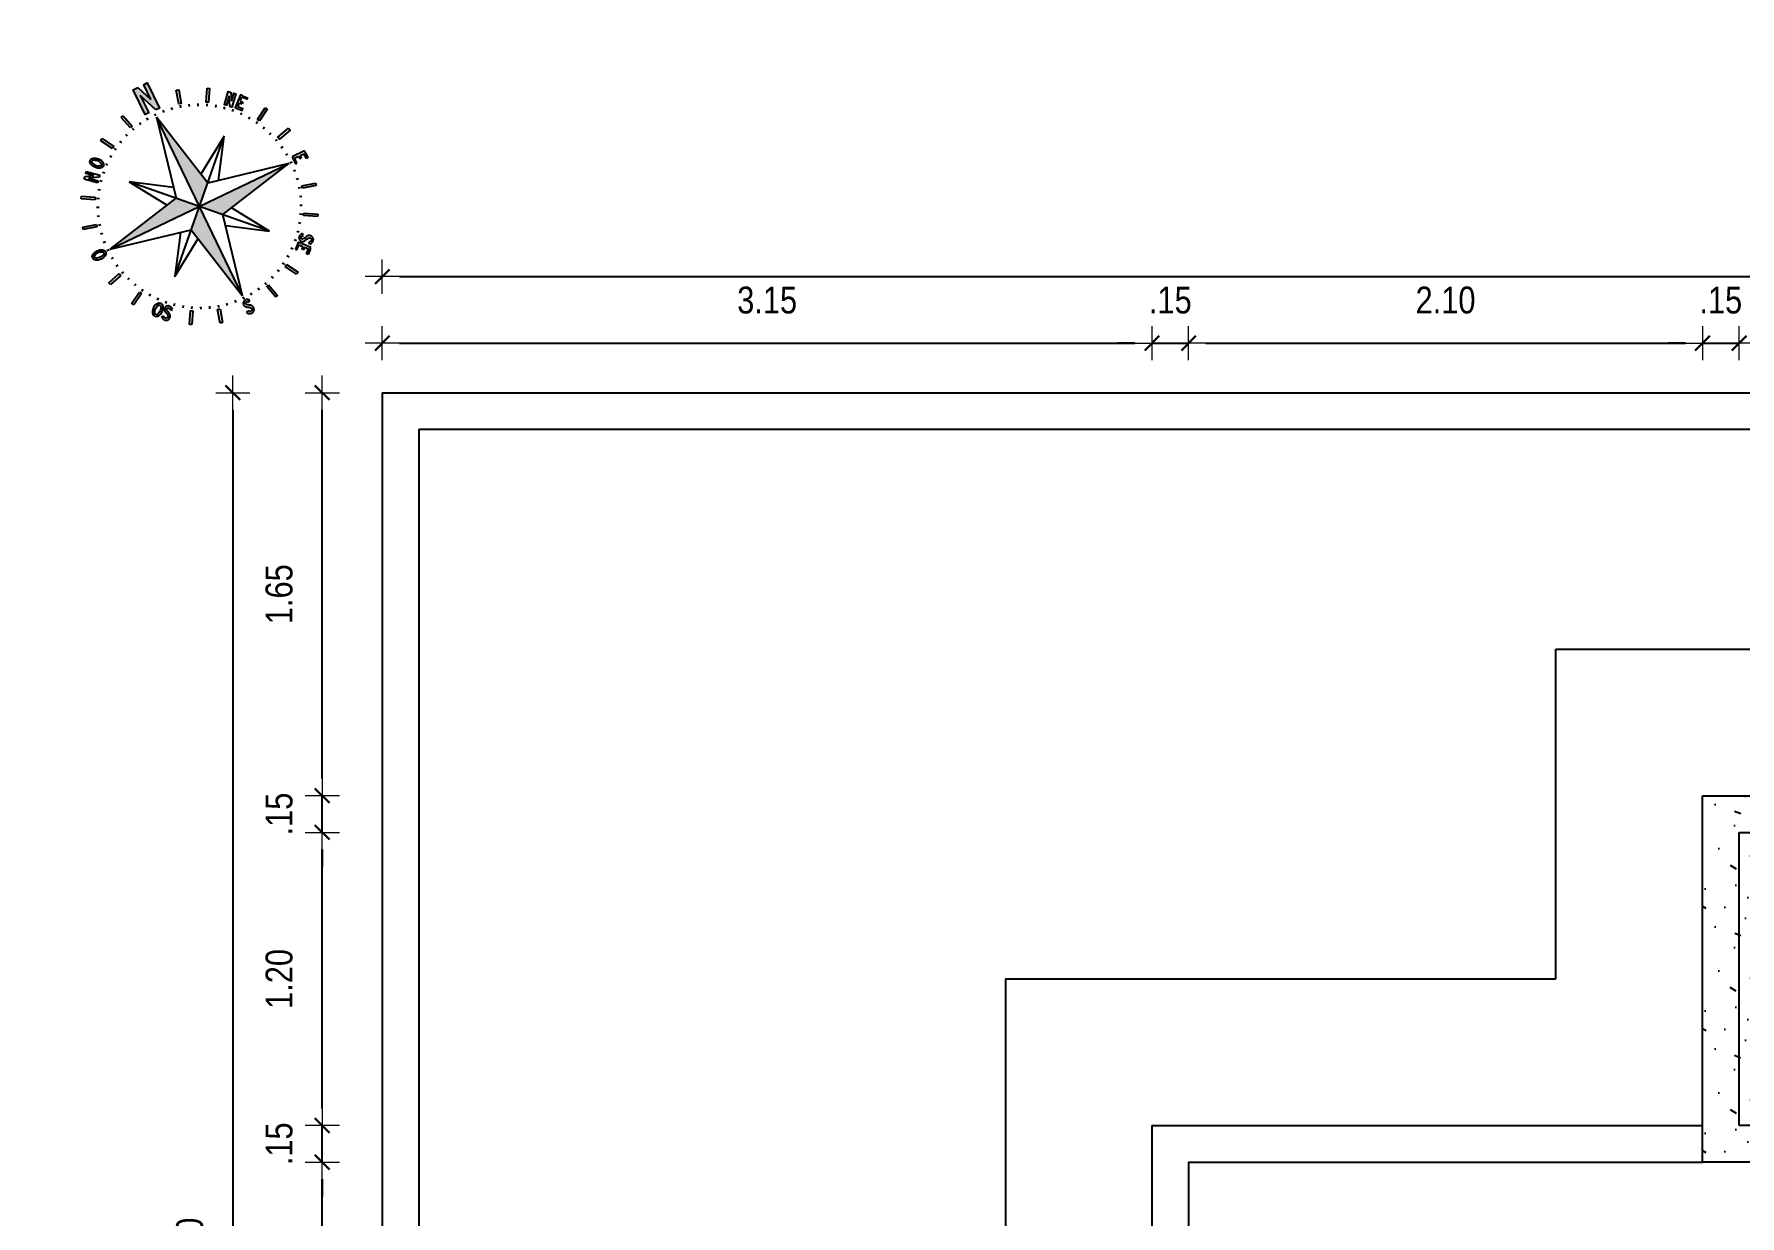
# Model space of a CAD drawing. Header units: millimetres. Extents: x -178 to 521, y -135 to 750.
# Drawn here: x -71.64 to -64.66, y 719.12 to 723.95 of the extents above; entities that cross this region are included whole.
import ezdxf

# ---------------------------------------------------------------- set-up
doc = ezdxf.new("R2010")
doc.units = ezdxf.units.MM
doc.header["$LTSCALE"] = 20
doc.header["$MEASUREMENT"] = 0
doc.header["$PDSIZE"] = -5
doc.linetypes.add('HIDDEN2', pattern=[0.1875, 0.125, -0.0625])
doc.layers.get('0').update_dxf_attribs({"linetype": 'CONTINUOUS'})
doc.layers.get('Defpoints').update_dxf_attribs({"linetype": 'CONTINUOUS'})
for name, color, linetype in [('AR-TXT', 1, 'CONTINUOUS'), ('COTA', 7, 'CONTINUOUS'), ('TXT', 2, 'CONTINUOUS')]:
    doc.layers.add(name, color=color, linetype=linetype)
doc.layers.add('E-Pen-C', color=4, linetype='CONTINUOUS', lineweight=15)
doc.layers.add('E-Pen-G', color=3, linetype='CONTINUOUS', lineweight=30)
doc.styles.add('F2', font='ARIALN.TTF')
doc.dimstyles.new('DIMENSION-1', dxfattribs={"dimtxt": 0.11, "dimasz": 0.07, "dimexe": 1, "dimexo": 0, "dimgap": 0.12, "dimtad": 1, "dimzin": 7, "dimdsep": 46, "dimtxsty": 'F2', "dimblk1": 'TRACO', "dimblk2": 'TRACO', "dimsah": 1, "dimcen": 1, "dimse1": 1, "dimse2": 1, "dimclrd": 256, "dimclre": 256, "dimclrt": 6, "dimadec": 0, "dimazin": 0, "dimtfac": 1, "dimtix": 1, "dimtmove": 2, "dimatfit": 3, "dimldrblk": 'TRACO', "dimfxl": 1, "dimtolj": 1, "dimtzin": 0, "dimarcsym": 0})

# ---------------------------------------------------------------- blocks, each defined once
blk = doc.blocks.new('TRACO')
at = {"layer": 'E-Pen-C'}
for p, q in [((0, 1), (0, -1)), ((-1, 0), (1, 0))]:
    blk.add_line(p, q, dxfattribs=at)
at = {"layer": 'E-Pen-G'}
blk.add_line((-0.424, -0.424), (0.424, 0.424), dxfattribs=at)
blk = doc.blocks.new('*D280')
at = {"linetype": 'Continuous', "lineweight": -2}
blk.add_line((-70.4613, 715.7067), (-70.4613, 719.2667), dxfattribs=at)
at = {"layer": 'Defpoints', "color": 0, "linetype": 'Continuous'}
for p in [(-70.4613, 719.3367), (-66.9144, 719.3367), (-70.0654, 715.6367)]:
    blk.add_point(p, dxfattribs=at)
at = {"linetype": 'Continuous', "lineweight": -2, "xscale": 0.07, "yscale": 0.07, "zscale": 0.07}
for p, rotation in [((-70.4613, 719.3367), 90), ((-70.4613, 715.6367), 270)]:
    blk.add_blockref('TRACO', p, dxfattribs=dict(at, rotation=rotation))
at = {"color": 6, "linetype": 'Continuous', "insert": (-70.6375, 717.4867), "char_height": 0.11, "attachment_point": 5, "rotation": 90, "style": 'F2'}
blk.add_mtext('\\A1;3.70', dxfattribs=at)
blk = doc.blocks.new('*D281')
at = {"linetype": 'Continuous', "lineweight": -2}
for p, q in [((-70.4613, 719.5567), (-70.4613, 719.6267)), ((-70.4613, 719.3367), (-70.4613, 719.4867)), ((-70.4613, 719.2667), (-70.4613, 719.1967))]:
    blk.add_line(p, q, dxfattribs=at)
at = {"layer": 'Defpoints', "color": 0, "linetype": 'Continuous'}
for p in [(-70.4613, 719.4867), (-66.9144, 719.4867), (-66.9144, 719.3367)]:
    blk.add_point(p, dxfattribs=at)
at = {"linetype": 'Continuous', "lineweight": -2, "xscale": 0.07, "yscale": 0.07, "zscale": 0.07}
for p, rotation in [((-70.4613, 719.4867), 270), ((-70.4613, 719.3367), 90)]:
    blk.add_blockref('TRACO', p, dxfattribs=dict(at, rotation=rotation))
at = {"color": 6, "linetype": 'Continuous', "insert": (-70.6375, 719.4117), "char_height": 0.11, "attachment_point": 5, "rotation": 90, "style": 'F2'}
blk.add_mtext('\\A1;.15', dxfattribs=at)
blk = doc.blocks.new('*D282')
at = {"linetype": 'Continuous', "lineweight": -2}
blk.add_line((-70.4613, 719.5567), (-70.4613, 720.6167), dxfattribs=at)
at = {"layer": 'Defpoints', "color": 0, "linetype": 'Continuous'}
for p in [(-70.4613, 720.6867), (-64.6608, 720.6867), (-66.9144, 719.4867)]:
    blk.add_point(p, dxfattribs=at)
at = {"linetype": 'Continuous', "lineweight": -2, "xscale": 0.07, "yscale": 0.07, "zscale": 0.07}
for p, rotation in [((-70.4613, 720.6867), 90), ((-70.4613, 719.4867), 270)]:
    blk.add_blockref('TRACO', p, dxfattribs=dict(at, rotation=rotation))
at = {"color": 6, "linetype": 'Continuous', "insert": (-70.6375, 720.0867), "char_height": 0.11, "attachment_point": 5, "rotation": 90, "style": 'F2'}
blk.add_mtext('\\A1;1.20', dxfattribs=at)
blk = doc.blocks.new('*D283')
at = {"linetype": 'Continuous', "lineweight": -2}
for p, q in [((-70.4613, 720.9067), (-70.4613, 720.9767)), ((-70.4613, 720.6867), (-70.4613, 720.8367)), ((-70.4613, 720.6167), (-70.4613, 720.5467))]:
    blk.add_line(p, q, dxfattribs=at)
at = {"layer": 'Defpoints', "color": 0, "linetype": 'Continuous'}
for p in [(-70.4613, 720.8367), (-64.6608, 720.8367), (-64.6608, 720.6867)]:
    blk.add_point(p, dxfattribs=at)
at = {"linetype": 'Continuous', "lineweight": -2, "xscale": 0.07, "yscale": 0.07, "zscale": 0.07}
for p, rotation in [((-70.4613, 720.8367), 270), ((-70.4613, 720.6867), 90)]:
    blk.add_blockref('TRACO', p, dxfattribs=dict(at, rotation=rotation))
at = {"color": 6, "linetype": 'Continuous', "insert": (-70.6375, 720.7617), "char_height": 0.11, "attachment_point": 5, "rotation": 90, "style": 'F2'}
blk.add_mtext('\\A1;.15', dxfattribs=at)
blk = doc.blocks.new('*D284')
at = {"linetype": 'Continuous', "lineweight": -2}
blk.add_line((-70.4613, 720.9067), (-70.4613, 722.4167), dxfattribs=at)
at = {"layer": 'Defpoints', "color": 0, "linetype": 'Continuous'}
for p in [(-70.4613, 722.4867), (-70.2154, 722.4867), (-64.6608, 720.8367)]:
    blk.add_point(p, dxfattribs=at)
at = {"linetype": 'Continuous', "lineweight": -2, "xscale": 0.07, "yscale": 0.07, "zscale": 0.07}
for p, rotation in [((-70.4613, 722.4867), 90), ((-70.4613, 720.8367), 270)]:
    blk.add_blockref('TRACO', p, dxfattribs=dict(at, rotation=rotation))
at = {"color": 6, "linetype": 'Continuous', "insert": (-70.6375, 721.6617), "char_height": 0.11, "attachment_point": 5, "rotation": 90, "style": 'F2'}
blk.add_mtext('\\A1;1.65', dxfattribs=at)
blk = doc.blocks.new('*D285')
at = {"linetype": 'Continuous', "lineweight": -2}
blk.add_line((-70.8275, 722.4167), (-70.8275, 715.5567), dxfattribs=at)
at = {"layer": 'Defpoints', "color": 0, "linetype": 'Continuous'}
for p in [(-70.2154, 722.4867), (-70.8275, 715.4867), (-70.2154, 715.4867)]:
    blk.add_point(p, dxfattribs=at)
at = {"linetype": 'Continuous', "lineweight": -2, "xscale": 0.07, "yscale": 0.07, "zscale": 0.07}
for p, rotation in [((-70.8275, 722.4867), 90), ((-70.8275, 715.4867), 270)]:
    blk.add_blockref('TRACO', p, dxfattribs=dict(at, rotation=rotation))
at = {"color": 6, "linetype": 'Continuous', "insert": (-71.0036, 718.9867), "char_height": 0.11, "attachment_point": 5, "rotation": 90, "style": 'F2'}
blk.add_mtext('\\A1;7.00', dxfattribs=at)
blk = doc.blocks.new('*D286')
at = {"linetype": 'Continuous', "lineweight": -2}
blk.add_line((-70.1454, 722.6891), (-67.1344, 722.6891), dxfattribs=at)
at = {"layer": 'Defpoints', "color": 0, "linetype": 'Continuous'}
for p in [(-67.0644, 722.6891), (-70.2154, 722.4867), (-67.0644, 719.4867)]:
    blk.add_point(p, dxfattribs=at)
at = {"linetype": 'Continuous', "lineweight": -2, "xscale": 0.07, "yscale": 0.07, "zscale": 0.07, "rotation": 180}
blk.add_blockref('TRACO', (-70.2154, 722.6891), dxfattribs=at)
at = {"linetype": 'Continuous', "lineweight": -2, "xscale": 0.07, "yscale": 0.07, "zscale": 0.07}
blk.add_blockref('TRACO', (-67.0644, 722.6891), dxfattribs=at)
at = {"color": 6, "linetype": 'Continuous', "insert": (-68.6399, 722.8652), "char_height": 0.11, "attachment_point": 5, "style": 'F2'}
blk.add_mtext('\\A1;3.15', dxfattribs=at)
blk = doc.blocks.new('*D287')
at = {"linetype": 'Continuous', "lineweight": -2}
for p, q in [((-67.1344, 722.6891), (-67.2044, 722.6891)), ((-67.0644, 722.6891), (-66.9144, 722.6891)), ((-66.8444, 722.6891), (-66.7744, 722.6891))]:
    blk.add_line(p, q, dxfattribs=at)
at = {"layer": 'Defpoints', "color": 0, "linetype": 'Continuous'}
for p in [(-66.9144, 722.6891), (-67.0644, 719.4867), (-66.9144, 719.3367)]:
    blk.add_point(p, dxfattribs=at)
at = {"linetype": 'Continuous', "lineweight": -2, "xscale": 0.07, "yscale": 0.07, "zscale": 0.07}
blk.add_blockref('TRACO', (-67.0644, 722.6891), dxfattribs=at)
at = {"linetype": 'Continuous', "lineweight": -2, "xscale": 0.07, "yscale": 0.07, "zscale": 0.07, "rotation": 180}
blk.add_blockref('TRACO', (-66.9144, 722.6891), dxfattribs=at)
at = {"color": 6, "linetype": 'Continuous', "insert": (-66.9894, 722.8652), "char_height": 0.11, "attachment_point": 5, "style": 'F2'}
blk.add_mtext('\\A1;.15', dxfattribs=at)
blk = doc.blocks.new('*D288')
at = {"linetype": 'Continuous', "lineweight": -2}
blk.add_line((-66.8444, 722.6891), (-64.8808, 722.6891), dxfattribs=at)
at = {"layer": 'Defpoints', "color": 0, "linetype": 'Continuous'}
for p in [(-64.8108, 722.6891), (-66.9144, 719.3367), (-64.8108, 719.3367)]:
    blk.add_point(p, dxfattribs=at)
at = {"linetype": 'Continuous', "lineweight": -2, "xscale": 0.07, "yscale": 0.07, "zscale": 0.07, "rotation": 180}
blk.add_blockref('TRACO', (-66.9144, 722.6891), dxfattribs=at)
at = {"linetype": 'Continuous', "lineweight": -2, "xscale": 0.07, "yscale": 0.07, "zscale": 0.07}
blk.add_blockref('TRACO', (-64.8108, 722.6891), dxfattribs=at)
at = {"color": 6, "linetype": 'Continuous', "insert": (-65.8626, 722.8652), "char_height": 0.11, "attachment_point": 5, "style": 'F2'}
blk.add_mtext('\\A1;2.10', dxfattribs=at)
blk = doc.blocks.new('*D289')
at = {"linetype": 'Continuous', "lineweight": -2}
for p, q in [((-64.8808, 722.6891), (-64.9508, 722.6891)), ((-64.8108, 722.6891), (-64.6608, 722.6891)), ((-64.5908, 722.6891), (-64.5208, 722.6891))]:
    blk.add_line(p, q, dxfattribs=at)
at = {"layer": 'Defpoints', "color": 0, "linetype": 'Continuous'}
for p in [(-64.6608, 722.6891), (-64.6608, 719.4867), (-64.8108, 719.3367)]:
    blk.add_point(p, dxfattribs=at)
at = {"linetype": 'Continuous', "lineweight": -2, "xscale": 0.07, "yscale": 0.07, "zscale": 0.07}
blk.add_blockref('TRACO', (-64.8108, 722.6891), dxfattribs=at)
at = {"linetype": 'Continuous', "lineweight": -2, "xscale": 0.07, "yscale": 0.07, "zscale": 0.07, "rotation": 180}
blk.add_blockref('TRACO', (-64.6608, 722.6891), dxfattribs=at)
at = {"color": 6, "linetype": 'Continuous', "insert": (-64.7358, 722.8652), "char_height": 0.11, "attachment_point": 5, "style": 'F2'}
blk.add_mtext('\\A1;.15', dxfattribs=at)
blk = doc.blocks.new('*D290')
at = {"linetype": 'Continuous', "lineweight": -2}
blk.add_line((-64.5908, 722.6891), (-62.2308, 722.6891), dxfattribs=at)
at = {"layer": 'Defpoints', "color": 0, "linetype": 'Continuous'}
for p in [(-62.1608, 722.6891), (-64.6608, 719.4867), (-62.1608, 719.4867)]:
    blk.add_point(p, dxfattribs=at)
at = {"linetype": 'Continuous', "lineweight": -2, "xscale": 0.07, "yscale": 0.07, "zscale": 0.07, "rotation": 180}
blk.add_blockref('TRACO', (-64.6608, 722.6891), dxfattribs=at)
at = {"linetype": 'Continuous', "lineweight": -2, "xscale": 0.07, "yscale": 0.07, "zscale": 0.07}
blk.add_blockref('TRACO', (-62.1608, 722.6891), dxfattribs=at)
at = {"color": 6, "linetype": 'Continuous', "insert": (-63.4108, 722.8652), "char_height": 0.11, "attachment_point": 5, "style": 'F2'}
blk.add_mtext('\\A1;2.50', dxfattribs=at)
blk = doc.blocks.new('*D316')
at = {"linetype": 'Continuous', "lineweight": -2}
blk.add_line((-70.1454, 722.9617), (-45.2854, 722.9617), dxfattribs=at)
at = {"layer": 'Defpoints', "color": 0, "linetype": 'Continuous'}
for p in [(-45.2154, 722.9617), (-70.2154, 722.4867), (-45.2154, 722.4867)]:
    blk.add_point(p, dxfattribs=at)
at = {"linetype": 'Continuous', "lineweight": -2, "xscale": 0.07, "yscale": 0.07, "zscale": 0.07, "rotation": 180}
blk.add_blockref('TRACO', (-70.2154, 722.9617), dxfattribs=at)
at = {"linetype": 'Continuous', "lineweight": -2, "xscale": 0.07, "yscale": 0.07, "zscale": 0.07}
blk.add_blockref('TRACO', (-45.2154, 722.9617), dxfattribs=at)
at = {"color": 6, "linetype": 'Continuous', "insert": (-56.5654, 723.1379), "char_height": 0.11, "attachment_point": 5, "style": 'F2'}
blk.add_mtext('\\A1;25.00', dxfattribs=at)
blk = doc.blocks.new('al-norte')
at = {"layer": 'TXT'}
for points in [[(0.055, 2.221), (-0.065, 2.532), (-0.092, 2.532), (-0.167, 2.532), (-0.167, 2.01), (-0.092, 2.01), (-0.092, 2.379), (0.055, 2.001), (0.131, 2.001), (0.131, 2.531), (0.055, 2.531)], [(0.007, 1.875), (0, 0), (0.333, 0.33)]]:
    blk.add_hatch(color=7, dxfattribs=at).paths.add_polyline_path(points)
h = blk.add_hatch(color=7, dxfattribs=at)
h.paths.add_polyline_path([(0, 0), (0.33, -0.333), (1.875, -0.007)])
h.paths.add_polyline_path([(0, 0), (-0.333, -0.33), (-0.007, -1.875)])
h.paths.add_polyline_path([(0, 0), (-0.33, 0.333), (-1.875, 0.007)])
at = {"layer": 'TXT', "color": 7}
for p, q in [((-0.092, 2.532), (-0.065, 2.532)), ((0.055, 2.001), (-0.092, 2.379)), ((-0.065, 2.532), (0.055, 2.221)), ((-1.135, 1.932), (-1.094, 1.956)), ((-1.094, 1.956), (-0.963, 1.728)), ((-0.596, 2.16), (-0.551, 2.172)), ((-0.528, 1.906), (-0.596, 2.16)), ((-0.551, 2.172), (-0.483, 1.919)), ((-0.159, 1.892), (-0.163, 1.938)), ((0.007, 1.898), (0.007, 1.945)), ((0.172, 1.891), (0.176, 1.937)), ((-1.003, 1.705), (-1.135, 1.932)), ((-0.963, 1.728), (-1.003, 1.705)), ((-0.943, 1.647), (-0.967, 1.688)), ((-0.796, 1.723), (-0.816, 1.766)), ((-0.643, 1.786), (-0.659, 1.83)), ((-0.483, 1.919), (-0.528, 1.906)), ((-0.485, 1.835), (-0.497, 1.881)), ((-0.323, 1.871), (-0.331, 1.917)), ((0.007, 1.875), (-0.33, 0.333)), ((-0.007, -1.875), (0.007, 1.875)), ((0.333, 0.33), (0.007, 1.875)), ((0.336, 1.868), (0.344, 1.915)), ((0.498, 1.832), (0.51, 1.877)), ((0.656, 1.782), (0.672, 1.826)), ((0.808, 1.718), (0.828, 1.76)), ((0.955, 1.641), (0.979, 1.681)), ((1.343, 1.446), (1.415, 1.635)), ((1.476, 1.683), (1.417, 1.527)), ((1.466, 1.692), (1.476, 1.683)), ((-1.736, 1.416), (-1.711, 1.444)), ((-1.54, 1.244), (-1.736, 1.416)), ((-1.711, 1.444), (-1.702, 1.454)), ((-1.702, 1.454), (-1.546, 1.396)), ((-1.662, 1.499), (-1.637, 1.528)), ((-1.546, 1.396), (-1.662, 1.499)), ((-1.654, 1.393), (-1.515, 1.272)), ((-1.463, 1.324), (-1.654, 1.393)), ((-1.637, 1.528), (-1.438, 1.353)), ((-1.438, 1.353), (-1.463, 1.324)), ((-1.338, 1.347), (-1.371, 1.38)), ((-1.215, 1.459), (-1.245, 1.495)), ((-1.083, 1.559), (-1.11, 1.597)), ((1.094, 1.551), (1.121, 1.59)), ((1.225, 1.45), (1.256, 1.486)), ((1.347, 1.338), (1.38, 1.371)), ((1.538, 1.43), (1.572, 1.393)), ((1.561, 1.452), (1.596, 1.414)), ((1.596, 1.414), (1.572, 1.393)), ((-1.949, 1.106), (-1.925, 1.146)), ((-1.721, 0.975), (-1.949, 1.106)), ((-1.925, 1.146), (-1.698, 1.015)), ((-1.698, 1.015), (-1.721, 0.975)), ((-1.641, 0.955), (-1.681, 0.979)), ((-1.551, 1.094), (-1.59, 1.121)), ((-1.515, 1.272), (-1.54, 1.244)), ((-1.45, 1.225), (-1.486, 1.256)), ((-0.998, -0.991), (0.998, 0.991)), ((-0.285, 0.538), (-0.991, 0.998)), ((0.991, -0.998), (-0.991, 0.998)), ((-0.991, 0.998), (-0.536, 0.289)), ((0.998, 0.991), (0.289, 0.536)), ((0.538, 0.285), (0.998, 0.991)), ((1.459, 1.215), (1.495, 1.245)), ((1.559, 1.083), (1.597, 1.11)), ((1.705, 1.003), (1.932, 1.135)), ((1.728, 0.963), (1.705, 1.003)), ((1.956, 1.094), (1.728, 0.963)), ((1.932, 1.135), (1.956, 1.094)), ((-1.782, 0.656), (-1.826, 0.672)), ((-1.718, 0.808), (-1.76, 0.828)), ((1.647, 0.943), (1.688, 0.967)), ((1.723, 0.796), (1.766, 0.816)), ((1.786, 0.643), (1.83, 0.659)), ((-2.169, 0.564), (-2.156, 0.609)), ((-1.915, 0.496), (-2.169, 0.564)), ((-2.156, 0.609), (-1.903, 0.541)), ((-1.903, 0.541), (-1.915, 0.496)), ((-1.868, 0.336), (-1.915, 0.344)), ((-1.832, 0.498), (-1.877, 0.51)), ((-1.875, 0.007), (-0.33, 0.333)), ((1.875, -0.007), (0.333, 0.33)), ((1.835, 0.485), (1.881, 0.497)), ((1.871, 0.323), (1.917, 0.331)), ((-1.898, 0.007), (-1.945, 0.007)), ((-1.891, 0.172), (-1.937, 0.176)), ((-1.875, 0.007), (-0.333, -0.33)), ((-1.875, 0.007), (1.875, -0.007)), ((1.892, 0.159), (1.938, 0.163)), ((1.986, 0.075), (1.986, 0.034)), ((2.246, 0.075), (1.986, 0.075)), ((1.986, 0.034), (1.986, -0.068)), ((2.017, 0.034), (2.1, 0.034)), ((2.017, -0.068), (2.017, 0.034)), ((2.1, 0.034), (2.1, -0.017)), ((2.132, 0.034), (2.214, 0.034)), ((2.132, 0.034), (2.132, -0.017)), ((2.214, -0.068), (2.214, 0.034)), ((2.246, 0.034), (2.246, 0.075)), ((2.246, 0.034), (2.246, -0.068)), ((-1.892, -0.159), (-1.938, -0.163)), ((-0.538, -0.285), (-0.998, -0.991)), ((0.33, -0.333), (1.875, -0.007)), ((0.991, -0.998), (0.536, -0.289)), ((1.891, -0.172), (1.937, -0.176)), ((1.898, -0.007), (1.945, -0.007)), ((1.986, -0.068), (2.017, -0.068)), ((2.132, -0.017), (2.1, -0.017)), ((2.246, -0.068), (2.214, -0.068)), ((-2.172, -0.551), (-1.919, -0.483)), ((-2.16, -0.596), (-2.172, -0.551)), ((-1.906, -0.528), (-2.16, -0.596)), ((-1.919, -0.483), (-1.906, -0.528)), ((-1.871, -0.323), (-1.917, -0.331)), ((-1.835, -0.485), (-1.881, -0.497)), ((-1.786, -0.643), (-1.83, -0.659)), ((-0.998, -0.991), (-0.289, -0.536)), ((-0.333, -0.33), (-0.007, -1.875)), ((-0.007, -1.875), (0.33, -0.333)), ((0.285, -0.538), (0.991, -0.998)), ((1.832, -0.498), (1.877, -0.51)), ((1.868, -0.336), (1.915, -0.344)), ((1.903, -0.541), (1.915, -0.496)), ((2.156, -0.609), (1.903, -0.541)), ((1.915, -0.496), (2.169, -0.564)), ((2.169, -0.564), (2.156, -0.609)), ((-1.956, -1.094), (-1.728, -0.963)), ((-1.723, -0.796), (-1.766, -0.816)), ((-1.728, -0.963), (-1.705, -1.003)), ((-1.647, -0.943), (-1.688, -0.967)), ((1.641, -0.955), (1.681, -0.979)), ((1.718, -0.808), (1.76, -0.828)), ((1.782, -0.656), (1.826, -0.672)), ((-1.932, -1.135), (-1.956, -1.094)), ((-1.705, -1.003), (-1.932, -1.135)), ((-1.559, -1.083), (-1.597, -1.11)), ((-1.459, -1.215), (-1.495, -1.245)), ((1.45, -1.225), (1.486, -1.256)), ((1.551, -1.094), (1.59, -1.121)), ((1.698, -1.015), (1.721, -0.975)), ((1.925, -1.146), (1.698, -1.015)), ((1.721, -0.975), (1.949, -1.106)), ((1.949, -1.106), (1.925, -1.146)), ((-1.556, -1.565), (-1.514, -1.564)), ((-1.556, -1.565), (-1.555, -1.58)), ((-1.555, -1.58), (-1.553, -1.595)), ((-1.553, -1.595), (-1.549, -1.61)), ((-1.549, -1.61), (-1.544, -1.624)), ((-1.516, -1.579), (-1.514, -1.564)), ((-1.516, -1.587), (-1.516, -1.579)), ((-1.515, -1.595), (-1.516, -1.587)), ((-1.513, -1.602), (-1.515, -1.595)), ((-1.51, -1.609), (-1.513, -1.602)), ((-1.506, -1.616), (-1.51, -1.609)), ((-1.454, -1.487), (-1.455, -1.494)), ((-1.455, -1.494), (-1.455, -1.502)), ((-1.455, -1.502), (-1.454, -1.51)), ((-1.453, -1.479), (-1.454, -1.487)), ((-1.454, -1.51), (-1.451, -1.525)), ((-1.451, -1.471), (-1.453, -1.479)), ((-1.448, -1.464), (-1.451, -1.471)), ((-1.451, -1.525), (-1.443, -1.555)), ((-1.444, -1.457), (-1.448, -1.464)), ((-1.442, -1.609), (-1.446, -1.616)), ((-1.439, -1.451), (-1.444, -1.457)), ((-1.443, -1.555), (-1.44, -1.57)), ((-1.44, -1.602), (-1.442, -1.609)), ((-1.44, -1.57), (-1.439, -1.578)), ((-1.439, -1.594), (-1.44, -1.602)), ((-1.434, -1.445), (-1.439, -1.451)), ((-1.439, -1.578), (-1.439, -1.586)), ((-1.439, -1.586), (-1.439, -1.594)), ((-1.428, -1.44), (-1.434, -1.445)), ((-1.421, -1.436), (-1.428, -1.44)), ((-1.414, -1.432), (-1.421, -1.436)), ((-1.407, -1.43), (-1.414, -1.432)), ((-1.411, -1.497), (-1.41, -1.49)), ((-1.409, -1.513), (-1.411, -1.497)), ((-1.41, -1.49), (-1.409, -1.486)), ((-1.409, -1.486), (-1.408, -1.483)), ((-1.406, -1.528), (-1.409, -1.513)), ((-1.408, -1.483), (-1.404, -1.476)), ((-1.399, -1.429), (-1.407, -1.43)), ((-1.4, -1.558), (-1.406, -1.528)), ((-1.404, -1.476), (-1.398, -1.471)), ((-1.397, -1.573), (-1.4, -1.558)), ((-1.391, -1.428), (-1.399, -1.429)), ((-1.399, -1.619), (-1.396, -1.612)), ((-1.398, -1.471), (-1.391, -1.467)), ((-1.395, -1.589), (-1.397, -1.573)), ((-1.396, -1.612), (-1.395, -1.604)), ((-1.395, -1.596), (-1.395, -1.589)), ((-1.395, -1.604), (-1.395, -1.596)), ((-1.383, -1.428), (-1.391, -1.428)), ((-1.391, -1.467), (-1.387, -1.466)), ((-1.387, -1.466), (-1.383, -1.465)), ((-1.375, -1.429), (-1.383, -1.428)), ((-1.383, -1.465), (-1.38, -1.465)), ((-1.347, -1.338), (-1.38, -1.371)), ((-1.38, -1.465), (-1.376, -1.467)), ((-1.376, -1.467), (-1.372, -1.468)), ((-1.368, -1.43), (-1.375, -1.429)), ((-1.372, -1.468), (-1.369, -1.471)), ((-1.369, -1.471), (-1.363, -1.476)), ((-1.36, -1.432), (-1.368, -1.43)), ((-1.363, -1.476), (-1.358, -1.482)), ((-1.353, -1.436), (-1.36, -1.432)), ((-1.358, -1.482), (-1.354, -1.489)), ((-1.354, -1.489), (-1.352, -1.496)), ((-1.347, -1.44), (-1.353, -1.436)), ((-1.352, -1.496), (-1.35, -1.503)), ((-1.35, -1.511), (-1.351, -1.527)), ((-1.351, -1.527), (-1.312, -1.53)), ((-1.35, -1.503), (-1.35, -1.511)), ((-1.341, -1.445), (-1.347, -1.44)), ((-1.335, -1.45), (-1.341, -1.445)), ((-1.33, -1.456), (-1.335, -1.45)), ((-1.325, -1.463), (-1.33, -1.456)), ((-1.321, -1.469), (-1.325, -1.463)), ((-1.318, -1.476), (-1.321, -1.469)), ((-1.315, -1.484), (-1.318, -1.476)), ((-1.313, -1.491), (-1.315, -1.484)), ((-1.313, -1.499), (-1.313, -1.491)), ((-1.312, -1.53), (-1.313, -1.499)), ((-1.225, -1.45), (-1.256, -1.486)), ((-1.094, -1.551), (-1.121, -1.59)), ((1.083, -1.559), (1.11, -1.597)), ((1.215, -1.459), (1.245, -1.495)), ((1.354, -1.453), (1.278, -1.521)), ((1.278, -1.521), (1.299, -1.545)), ((1.299, -1.545), (1.375, -1.476)), ((1.338, -1.347), (1.371, -1.38)), ((1.385, -1.425), (1.354, -1.453)), ((1.375, -1.476), (1.43, -1.538)), ((1.559, -1.619), (1.385, -1.425)), ((1.43, -1.538), (1.393, -1.572)), ((1.414, -1.596), (1.393, -1.572)), ((1.452, -1.561), (1.414, -1.596)), ((1.429, -1.375), (1.428, -1.383)), ((1.428, -1.383), (1.428, -1.391)), ((1.428, -1.391), (1.429, -1.399)), ((1.43, -1.368), (1.429, -1.375)), ((1.429, -1.399), (1.43, -1.407)), ((1.432, -1.36), (1.43, -1.368)), ((1.43, -1.407), (1.432, -1.414)), ((1.436, -1.353), (1.432, -1.36)), ((1.432, -1.414), (1.436, -1.421)), ((1.44, -1.347), (1.436, -1.353)), ((1.436, -1.421), (1.44, -1.428)), ((1.445, -1.341), (1.44, -1.347)), ((1.44, -1.428), (1.445, -1.434)), ((1.45, -1.335), (1.445, -1.341)), ((1.445, -1.434), (1.451, -1.439)), ((1.456, -1.33), (1.45, -1.335)), ((1.451, -1.439), (1.457, -1.444)), ((1.452, -1.561), (1.507, -1.623)), ((1.463, -1.325), (1.456, -1.33)), ((1.457, -1.444), (1.464, -1.448)), ((1.469, -1.321), (1.463, -1.325)), ((1.464, -1.448), (1.471, -1.451)), ((1.465, -1.38), (1.467, -1.376)), ((1.465, -1.383), (1.465, -1.38)), ((1.466, -1.387), (1.465, -1.383)), ((1.467, -1.391), (1.466, -1.387)), ((1.467, -1.376), (1.468, -1.372)), ((1.471, -1.398), (1.467, -1.391)), ((1.468, -1.372), (1.471, -1.369)), ((1.476, -1.318), (1.469, -1.321)), ((1.471, -1.369), (1.476, -1.363)), ((1.476, -1.404), (1.471, -1.398)), ((1.471, -1.451), (1.479, -1.453)), ((1.484, -1.315), (1.476, -1.318)), ((1.476, -1.363), (1.482, -1.358)), ((1.483, -1.408), (1.476, -1.404)), ((1.479, -1.453), (1.487, -1.454)), ((1.482, -1.358), (1.489, -1.354)), ((1.486, -1.409), (1.483, -1.408)), ((1.491, -1.313), (1.484, -1.315)), ((1.49, -1.41), (1.486, -1.409)), ((1.487, -1.454), (1.494, -1.455)), ((1.489, -1.354), (1.496, -1.352)), ((1.497, -1.411), (1.49, -1.41)), ((1.499, -1.313), (1.491, -1.313)), ((1.494, -1.455), (1.502, -1.455)), ((1.496, -1.352), (1.503, -1.35)), ((1.513, -1.409), (1.497, -1.411)), ((1.53, -1.312), (1.499, -1.313)), ((1.502, -1.455), (1.51, -1.454)), ((1.503, -1.35), (1.511, -1.35)), ((1.51, -1.454), (1.525, -1.451)), ((1.511, -1.35), (1.527, -1.351)), ((1.528, -1.406), (1.513, -1.409)), ((1.525, -1.451), (1.555, -1.443)), ((1.527, -1.351), (1.53, -1.312)), ((1.558, -1.4), (1.528, -1.406)), ((1.555, -1.443), (1.57, -1.44)), ((1.573, -1.397), (1.558, -1.4)), ((1.579, -1.516), (1.564, -1.514)), ((1.565, -1.556), (1.564, -1.514)), ((1.565, -1.556), (1.58, -1.555)), ((1.57, -1.44), (1.578, -1.439)), ((1.589, -1.395), (1.573, -1.397)), ((1.578, -1.439), (1.586, -1.439)), ((1.587, -1.516), (1.579, -1.516)), ((1.58, -1.555), (1.595, -1.553)), ((1.586, -1.439), (1.594, -1.439)), ((1.595, -1.515), (1.587, -1.516)), ((1.596, -1.395), (1.589, -1.395)), ((1.594, -1.439), (1.602, -1.44)), ((1.602, -1.513), (1.595, -1.515)), ((1.595, -1.553), (1.61, -1.549)), ((1.604, -1.395), (1.596, -1.395)), ((1.602, -1.44), (1.609, -1.442)), ((1.609, -1.51), (1.602, -1.513)), ((1.612, -1.396), (1.604, -1.395)), ((1.609, -1.442), (1.616, -1.446)), ((1.616, -1.506), (1.609, -1.51)), ((1.61, -1.549), (1.624, -1.544)), ((1.619, -1.399), (1.612, -1.396)), ((1.616, -1.446), (1.622, -1.451)), ((1.623, -1.501), (1.616, -1.506)), ((1.626, -1.402), (1.619, -1.399)), ((1.622, -1.451), (1.628, -1.457)), ((1.628, -1.495), (1.623, -1.501)), ((1.624, -1.544), (1.631, -1.54)), ((1.633, -1.406), (1.626, -1.402)), ((1.628, -1.457), (1.631, -1.465)), ((1.632, -1.488), (1.628, -1.495)), ((1.631, -1.465), (1.633, -1.473)), ((1.631, -1.54), (1.638, -1.536)), ((1.633, -1.484), (1.632, -1.488)), ((1.639, -1.41), (1.633, -1.406)), ((1.633, -1.473), (1.634, -1.481)), ((1.634, -1.481), (1.633, -1.484)), ((1.638, -1.536), (1.644, -1.532)), ((1.645, -1.416), (1.639, -1.41)), ((1.644, -1.532), (1.649, -1.526)), ((1.65, -1.421), (1.645, -1.416)), ((1.649, -1.526), (1.658, -1.513)), ((1.655, -1.428), (1.65, -1.421)), ((1.659, -1.434), (1.655, -1.428)), ((1.658, -1.513), (1.667, -1.5)), ((1.663, -1.441), (1.659, -1.434)), ((1.666, -1.448), (1.663, -1.441)), ((1.669, -1.455), (1.666, -1.448)), ((1.667, -1.5), (1.67, -1.493)), ((1.671, -1.463), (1.669, -1.455)), ((1.67, -1.493), (1.672, -1.485)), ((1.672, -1.47), (1.671, -1.463)), ((1.673, -1.478), (1.672, -1.47)), ((1.672, -1.485), (1.673, -1.478)), ((-1.544, -1.624), (-1.54, -1.631)), ((-1.54, -1.631), (-1.536, -1.638)), ((-1.536, -1.638), (-1.532, -1.644)), ((-1.532, -1.644), (-1.526, -1.649)), ((-1.526, -1.649), (-1.513, -1.658)), ((-1.513, -1.658), (-1.5, -1.667)), ((-1.501, -1.623), (-1.506, -1.616)), ((-1.495, -1.628), (-1.501, -1.623)), ((-1.5, -1.667), (-1.493, -1.67)), ((-1.488, -1.632), (-1.495, -1.628)), ((-1.493, -1.67), (-1.485, -1.672)), ((-1.484, -1.633), (-1.488, -1.632)), ((-1.485, -1.672), (-1.478, -1.673)), ((-1.481, -1.634), (-1.484, -1.633)), ((-1.473, -1.633), (-1.481, -1.634)), ((-1.478, -1.673), (-1.47, -1.672)), ((-1.465, -1.631), (-1.473, -1.633)), ((-1.47, -1.672), (-1.463, -1.671)), ((-1.457, -1.628), (-1.465, -1.631)), ((-1.463, -1.671), (-1.455, -1.669)), ((-1.451, -1.622), (-1.457, -1.628)), ((-1.455, -1.669), (-1.448, -1.666)), ((-1.446, -1.616), (-1.451, -1.622)), ((-1.448, -1.666), (-1.441, -1.663)), ((-1.441, -1.663), (-1.434, -1.659)), ((-1.434, -1.659), (-1.428, -1.655)), ((-1.428, -1.655), (-1.421, -1.65)), ((-1.421, -1.65), (-1.416, -1.645)), ((-1.416, -1.645), (-1.41, -1.639)), ((-1.41, -1.639), (-1.406, -1.633)), ((-1.406, -1.633), (-1.402, -1.626)), ((-1.402, -1.626), (-1.399, -1.619)), ((-1.146, -1.925), (-1.015, -1.698)), ((-1.106, -1.949), (-1.146, -1.925)), ((-0.975, -1.721), (-1.106, -1.949)), ((-1.015, -1.698), (-0.975, -1.721)), ((-0.955, -1.641), (-0.979, -1.681)), ((-0.808, -1.718), (-0.828, -1.76)), ((-0.656, -1.782), (-0.672, -1.826)), ((-0.609, -2.156), (-0.541, -1.903)), ((-0.496, -1.915), (-0.564, -2.169)), ((-0.541, -1.903), (-0.496, -1.915)), ((-0.498, -1.832), (-0.51, -1.877)), ((-0.336, -1.868), (-0.344, -1.915)), ((-0.172, -1.891), (-0.176, -1.937)), ((-0.007, -1.898), (-0.007, -1.945)), ((0.159, -1.892), (0.163, -1.938)), ((0.323, -1.871), (0.331, -1.917)), ((0.483, -1.919), (0.528, -1.906)), ((0.551, -2.172), (0.483, -1.919)), ((0.485, -1.835), (0.497, -1.881)), ((0.528, -1.906), (0.596, -2.16)), ((0.643, -1.786), (0.659, -1.83)), ((0.796, -1.723), (0.816, -1.766)), ((0.943, -1.647), (0.967, -1.688)), ((0.963, -1.728), (1.003, -1.705)), ((1.094, -1.956), (0.963, -1.728)), ((1.003, -1.705), (1.135, -1.932)), ((1.135, -1.932), (1.094, -1.956)), ((1.431, -1.691), (1.507, -1.623)), ((1.452, -1.715), (1.431, -1.691)), ((1.528, -1.646), (1.452, -1.715)), ((1.528, -1.646), (1.559, -1.619)), ((-0.564, -2.169), (-0.609, -2.156)), ((-0.071, -2.206), (-0.04, -2.176)), ((-0.071, -2.206), (-0.06, -2.216)), ((-0.062, -2.027), (-0.063, -2.035)), ((-0.063, -2.035), (-0.063, -2.043)), ((-0.063, -2.043), (-0.062, -2.05)), ((-0.06, -2.019), (-0.062, -2.027)), ((-0.062, -2.05), (-0.06, -2.058)), ((-0.057, -2.012), (-0.06, -2.019)), ((-0.06, -2.058), (-0.058, -2.065)), ((-0.06, -2.216), (-0.048, -2.226)), ((-0.058, -2.065), (-0.054, -2.072)), ((-0.053, -2.005), (-0.057, -2.012)), ((-0.054, -2.072), (-0.05, -2.079)), ((-0.049, -1.999), (-0.053, -2.005)), ((-0.05, -2.079), (-0.045, -2.085)), ((-0.044, -1.993), (-0.049, -1.999)), ((-0.048, -2.226), (-0.035, -2.234)), ((-0.045, -2.085), (-0.039, -2.091)), ((-0.038, -1.988), (-0.044, -1.993)), ((-0.031, -2.189), (-0.04, -2.176)), ((-0.039, -2.091), (-0.034, -2.096)), ((-0.032, -1.983), (-0.038, -1.988)), ((-0.035, -2.234), (-0.021, -2.241)), ((-0.034, -2.096), (-0.021, -2.105)), ((-0.025, -1.979), (-0.032, -1.983)), ((-0.026, -2.194), (-0.031, -2.189)), ((-0.02, -2.199), (-0.026, -2.194)), ((-0.018, -1.975), (-0.025, -1.979)), ((-0.021, -2.105), (0.005, -2.121)), ((-0.021, -2.241), (-0.014, -2.244)), ((-0.02, -2.037), (-0.019, -2.029)), ((-0.019, -2.045), (-0.02, -2.037)), ((-0.014, -2.203), (-0.02, -2.199)), ((-0.019, -2.029), (-0.017, -2.021)), ((-0.017, -2.048), (-0.019, -2.045)), ((-0.011, -1.973), (-0.018, -1.975)), ((-0.017, -2.021), (-0.015, -2.018)), ((-0.015, -2.051), (-0.017, -2.048)), ((-0.015, -2.018), (-0.012, -2.015)), ((-0.01, -2.057), (-0.015, -2.051)), ((-0.007, -2.207), (-0.014, -2.203)), ((-0.014, -2.244), (-0.007, -2.246)), ((-0.012, -2.015), (-0.01, -2.013)), ((-0.003, -1.972), (-0.011, -1.973)), ((-0.01, -2.013), (-0.006, -2.011)), ((0.002, -2.067), (-0.01, -2.057)), ((0.001, -2.209), (-0.007, -2.207)), ((-0.007, -2.246), (0.001, -2.247)), ((-0.006, -2.011), (-0.002, -2.01)), ((0.005, -1.971), (-0.003, -1.972)), ((-0.002, -2.01), (0.002, -2.009)), ((0.009, -2.21), (0.001, -2.209)), ((0.001, -2.247), (0.009, -2.247)), ((0.002, -2.009), (0.01, -2.009)), ((0.014, -2.077), (0.002, -2.067)), ((0.013, -1.971), (0.005, -1.971)), ((0.005, -2.121), (0.018, -2.13)), ((0.017, -2.21), (0.009, -2.21)), ((0.009, -2.247), (0.024, -2.245)), ((0.01, -2.009), (0.018, -2.01)), ((0.02, -1.972), (0.013, -1.971)), ((0.039, -2.095), (0.014, -2.077)), ((0.025, -2.208), (0.017, -2.21)), ((0.018, -2.01), (0.025, -2.012)), ((0.018, -2.13), (0.024, -2.136)), ((0.028, -1.974), (0.02, -1.972)), ((0.024, -2.136), (0.029, -2.141)), ((0.024, -2.245), (0.04, -2.242)), ((0.025, -2.012), (0.032, -2.016)), ((0.028, -2.207), (0.025, -2.208)), ((0.036, -1.976), (0.028, -1.974)), ((0.031, -2.205), (0.028, -2.207)), ((0.029, -2.141), (0.035, -2.147)), ((0.037, -2.199), (0.031, -2.205)), ((0.032, -2.016), (0.038, -2.02)), ((0.035, -2.147), (0.039, -2.154)), ((0.043, -1.978), (0.036, -1.976)), ((0.041, -2.192), (0.037, -2.199)), ((0.038, -2.02), (0.043, -2.026)), ((0.051, -2.104), (0.039, -2.095)), ((0.039, -2.154), (0.043, -2.161)), ((0.04, -2.242), (0.047, -2.239)), ((0.044, -2.184), (0.041, -2.192)), ((0.05, -1.982), (0.043, -1.978)), ((0.043, -2.026), (0.053, -2.038)), ((0.043, -2.161), (0.045, -2.168)), ((0.045, -2.176), (0.044, -2.184)), ((0.045, -2.168), (0.045, -2.176)), ((0.047, -2.239), (0.054, -2.236)), ((0.056, -1.986), (0.05, -1.982)), ((0.063, -2.113), (0.051, -2.104)), ((0.053, -2.038), (0.084, -2.014)), ((0.054, -2.236), (0.06, -2.231)), ((0.062, -1.991), (0.056, -1.986)), ((0.06, -2.231), (0.065, -2.226)), ((0.084, -2.014), (0.062, -1.991)), ((0.069, -2.119), (0.063, -2.113)), ((0.065, -2.226), (0.07, -2.219)), ((0.074, -2.125), (0.069, -2.119)), ((0.07, -2.219), (0.074, -2.213)), ((0.078, -2.131), (0.074, -2.125)), ((0.074, -2.213), (0.077, -2.206)), ((0.077, -2.206), (0.08, -2.199)), ((0.081, -2.138), (0.078, -2.131)), ((0.08, -2.199), (0.083, -2.191)), ((0.084, -2.145), (0.081, -2.138)), ((0.083, -2.191), (0.085, -2.184)), ((0.086, -2.153), (0.084, -2.145)), ((0.085, -2.184), (0.086, -2.176)), ((0.086, -2.161), (0.086, -2.153)), ((0.087, -2.168), (0.086, -2.161)), ((0.086, -2.176), (0.087, -2.168)), ((0.596, -2.16), (0.551, -2.172))]:
    blk.add_line(p, q, dxfattribs=at)
for points in [[(-0.092, 2.379), (-0.092, 2.01), (-0.167, 2.01), (-0.167, 2.532), (-0.092, 2.532)], [(0.055, 2.221), (0.055, 2.531), (0.131, 2.531), (0.131, 2.001), (0.055, 2.001)], [(1.415, 1.635), (1.292, 1.498), (1.264, 1.523), (1.438, 1.717), (1.466, 1.692)], [(1.417, 1.527), (1.52, 1.643), (1.549, 1.617), (1.372, 1.42), (1.343, 1.446)], [(1.646, 1.528), (1.619, 1.559), (1.425, 1.385), (1.453, 1.354)], [(1.453, 1.354), (1.521, 1.278), (1.545, 1.299), (1.476, 1.375)], [(1.476, 1.375), (1.538, 1.43)], [(1.561, 1.452), (1.623, 1.507)], [(1.646, 1.528), (1.715, 1.452), (1.691, 1.431), (1.623, 1.507)]]:
    blk.add_lwpolyline(points, dxfattribs=at)
for points in [[(0.564, 2.169), (0.609, 2.156), (0.541, 1.903), (0.496, 1.915)], [(1.106, 1.949), (1.146, 1.925), (1.015, 1.698), (0.975, 1.721)], [(2.16, 0.596), (2.172, 0.551), (1.919, 0.483), (1.906, 0.528)]]:
    blk.add_lwpolyline(points, close=True, dxfattribs=at)
for centre, major_axis in [((-1.391, 1.585), (-0.089, 0.105)), ((-2.109, 0.002), (-0.138, 0.003)), ((-1.563, -1.416), (-0.104, -0.09))]:
    blk.add_ellipse(centre, major_axis=major_axis, ratio=0.637019, dxfattribs=at)
for points in [[(-1.455, 1.661), (-1.459, 1.657), (-1.463, 1.651), (-1.464, 1.626), (-1.461, 1.608), (-1.436, 1.557), (-1.403, 1.524), (-1.353, 1.502), (-1.337, 1.504), (-1.324, 1.511), (-1.319, 1.517), (-1.319, 1.553), (-1.327, 1.58), (-1.361, 1.628), (-1.385, 1.648), (-1.428, 1.668), (-1.444, 1.666), (-1.453, 1.662), (-1.454, 1.661), (-1.455, 1.661)], [(-2.208, 0.004), (-2.208, -0.001), (-2.206, -0.008), (-2.188, -0.025), (-2.172, -0.034), (-2.118, -0.05), (-2.071, -0.047), (-2.022, -0.024), (-2.012, -0.011), (-2.009, 0.004), (-2.01, 0.012), (-2.037, 0.036), (-2.063, 0.047), (-2.121, 0.053), (-2.153, 0.049), (-2.195, 0.029), (-2.205, 0.016), (-2.208, 0.007), (-2.208, 0.006), (-2.208, 0.004)], [(-1.638, -1.481), (-1.634, -1.484), (-1.628, -1.488), (-1.603, -1.489), (-1.586, -1.486), (-1.534, -1.46), (-1.502, -1.427), (-1.481, -1.376), (-1.483, -1.36), (-1.49, -1.347), (-1.497, -1.342), (-1.533, -1.343), (-1.559, -1.352), (-1.607, -1.386), (-1.627, -1.411), (-1.645, -1.454), (-1.644, -1.47), (-1.639, -1.478), (-1.639, -1.48), (-1.638, -1.481)]]:
    blk.add_open_spline(points, degree=3, knots=[0, 0, 0, 0, 0.588202, 0.588202, 1.176405, 1.176405, 2.227826, 2.227826, 3.009715, 3.009715, 3.791604, 3.791604, 4.573494, 4.573494, 5.355383, 5.355383, 6.13445, 6.13445, 6.283185, 6.283185, 6.283185, 6.283185], dxfattribs=at)

msp = doc.modelspace()

# ---------------------------------------------------------------- hatches: boundary and pattern name
at = {"linetype": 'Continuous'}
h = msp.add_hatch(dxfattribs=at)
h.set_pattern_fill('STIP2', color=8, scale=0.5, style=0, pattern_type=2)
h.set_pattern_definition([(0, (0.045, 0.435), (0, 0.5), [0, -0.5]), (0, (0.105, 0.355), (0, 0.5), [0, -0.5]), (0, (0.08, 0.235), (0, 0.5), [0, -0.5]), (0, (0.255, 0.12), (0, 0.5), [0, -0.5]), (0, (0.24, 0.3), (0, 0.5), [0, -0.5]), (0, (0.375, 0.42), (0, 0.5), [0, -0.5]), (0, (0.2, 0.455), (0, 0.5), [0, -0.5]), (0, (0.41, 0.25), (0, 0.5), [0, -0.5]), (0, (0.385, 0.09), (0, 0.5), [0, -0.5]), (0, (0.015, 0.015), (0, 0.5), [0, -0.5]), (0, (0.105, 0.115), (0, 0.5), [0, -0.5]), (0, (0.175, 0.02), (0, 0.5), [0, -0.5]), (0, (0.48, 0.34), (0, 0.5), [0, -0.5]), (0, (0.32, 0.215), (0, 0.5), [0, -0.5]), (0, (0.28, 0.38), (0, 0.5), [0, -0.5]), (0, (0.365, 0.335), (0, 0.5), [0, -0.5]), (0, (0.185, 0.2), (0, 0.5), [0, -0.5]), (0, (0.325, 0.47), (0, 0.5), [0, -0.5]), (0, (0.48, 0.175), (0, 0.5), [0, -0.5]), (0, (0.465, 0.025), (0, 0.5), [0, -0.5]), (75.9638, (0.09, 0.285), (-0.499999029, -1.500000273), [0.0206155, -2.0409375]), (329.0362, (0.175, 0.39), (-1.499999011, 1.000001242), [0.029155, -2.886321]), (338.1986, (0.32, 0.275), (1.500000137, -0.499999955), [0.026926, -2.6656565]), (149.0362, (0.325, 0.035), (1.499999011, -1.000001242), [0.029155, -2.886321]), (53.1301, (0.17, 0.1), (1.000000062, 1.499999959), [0.025, -2.475]), (315, (0.435, 0.46), (0.50000015, -1e-16), [0.0282845, -0.6788225]), (101.3099, (0.4, 0.15), (-0.499998816, 2.000000376), [0.025495, -2.5240145]), (323.1301, (0.03, 0.17), (1.499999959, -1.000000062), [0.025, -2.475]), (315, (0.09, 0.485), (0.50000015, -1e-16), [0.021213, -0.6858935])])
h.paths.add_polyline_path([(-64.8108, 720.8367), (-62.0108, 720.8367), (-62.0108, 719.3367), (-64.8108, 719.3367)])
h.paths.add_polyline_path([(-63.245, 719.9867), (-62.2892, 719.9867), (-62.2892, 720.1972), (-63.245, 720.1972)], flags=24)

# ---------------------------------------------------------------- linework, layer by layer
at = {"color": 5, "linetype": 'Continuous'}
for p, q in [((-67.0644, 719.4867), (-67.0644, 715.4867)), ((-67.0644, 719.4867), (-64.8108, 719.4867)), ((-66.9144, 719.3367), (-66.9144, 715.6367)), ((-66.9144, 719.3367), (-64.8108, 719.3367))]:
    msp.add_line(p, q, dxfattribs=at)
at = {"color": 1, "linetype": 'Continuous'}
msp.add_lwpolyline([(-64.8108, 720.8367), (-62.0108, 720.8367), (-62.0108, 719.3367), (-64.8108, 719.3367)], close=True, dxfattribs=at)
at = {"color": 8, "linetype": 'HIDDEN2'}
msp.add_lwpolyline([(-64.6608, 720.6867), (-62.1608, 720.6867), (-62.1608, 719.4867), (-64.6608, 719.4867)], close=True, dxfattribs=at)
at = {"layer": 'COTA', "color": 7, "linetype": 'Continuous'}
for p, q in [((-70.2154, 722.4867), (-70.2154, 715.4867)), ((-70.2154, 722.4867), (-45.2154, 722.4867)), ((-70.0654, 722.3367), (-70.0654, 715.6367)), ((-70.0654, 722.3367), (-45.3654, 722.3367))]:
    msp.add_line(p, q, dxfattribs=at)
at = {"layer": 'COTA', "color": 8, "linetype": 'Continuous'}
for p, q in [((-65.4108, 721.4367), (-52.3054, 721.4367)), ((-65.4108, 720.0867), (-65.4108, 721.4367)), ((-67.6644, 720.0867), (-67.6644, 715.6367)), ((-67.6644, 720.0867), (-65.4108, 720.0867))]:
    msp.add_line(p, q, dxfattribs=at)

# ---------------------------------------------------------------- block references
at = {"layer": 'AR-TXT', "xscale": 0.2164392355202917, "yscale": 0.2164392355202917, "zscale": 0.2164392355202917, "rotation": 25.87398070595302}
msp.add_blockref('al-norte', (-70.964, 723.2493), dxfattribs=at)

# ---------------------------------------------------------------- dimensions: what is measured, and where the dimension line sits
at = {"color": 8, "linetype": 'Continuous'}
dim = msp.add_linear_dim(base=(-45.2154, 722.9617), p1=(-70.2154, 722.4867), p2=(-45.2154, 722.4867), dimstyle='DIMENSION-1', dxfattribs=at)
dim.commit()
dim.dimension.update_dxf_attribs({"geometry": '*D316', "text_midpoint": (-56.5654, 723.1379), "dimtype": 160})
at = {"color": 2, "linetype": 'Continuous'}
for base, p1, p2, picture, middle in [((-67.0644, 722.6891), (-70.2154, 722.4867), (-67.0644, 719.4867), '*D286', (-68.6399, 722.8652)), ((-66.9144, 722.6891), (-67.0644, 719.4867), (-66.9144, 719.3367), '*D287', (-66.9894, 722.8652)), ((-64.8108, 722.6891), (-66.9144, 719.3367), (-64.8108, 719.3367), '*D288', (-65.8626, 722.8652))]:
    dim = msp.add_linear_dim(base=base, p1=p1, p2=p2, dimstyle='DIMENSION-1', dxfattribs=at)
    dim.commit()
    dim.dimension.update_dxf_attribs({"geometry": picture, "text_midpoint": middle})
at = {"color": 8, "linetype": 'Continuous'}
for base, p1, p2, picture, middle in [((-64.6608, 722.6891), (-64.8108, 719.3367), (-64.6608, 719.4867), '*D289', (-64.7358, 722.8652)), ((-62.1608, 722.6891), (-64.6608, 719.4867), (-62.1608, 719.4867), '*D290', (-63.4108, 722.8652))]:
    dim = msp.add_linear_dim(base=base, p1=p1, p2=p2, dimstyle='DIMENSION-1', dxfattribs=at)
    dim.commit()
    dim.dimension.update_dxf_attribs({"geometry": picture, "text_midpoint": middle})
for base, p1, p2, picture, middle in [((-70.8275, 715.4867), (-70.2154, 722.4867), (-70.2154, 715.4867), '*D285', (-71.0036, 718.9867)), ((-70.4613, 722.4867), (-64.6608, 720.8367), (-70.2154, 722.4867), '*D284', (-70.6375, 721.6617)), ((-70.4613, 720.8367), (-64.6608, 720.6867), (-64.6608, 720.8367), '*D283', (-70.6375, 720.7617))]:
    dim = msp.add_linear_dim(base=base, p1=p1, p2=p2, angle=90, dimstyle='DIMENSION-1', dxfattribs=at)
    dim.commit()
    dim.dimension.update_dxf_attribs({"geometry": picture, "text_midpoint": middle})
at = {"color": 2, "linetype": 'Continuous'}
for base, p1, p2, picture, middle in [((-70.4613, 720.6867), (-66.9144, 719.4867), (-64.6608, 720.6867), '*D282', (-70.6375, 720.0867)), ((-70.4613, 719.4867), (-66.9144, 719.3367), (-66.9144, 719.4867), '*D281', (-70.6375, 719.4117)), ((-70.4613, 719.3367), (-70.0654, 715.6367), (-66.9144, 719.3367), '*D280', (-70.6375, 717.4867))]:
    dim = msp.add_linear_dim(base=base, p1=p1, p2=p2, angle=90, dimstyle='DIMENSION-1', dxfattribs=at)
    dim.commit()
    dim.dimension.update_dxf_attribs({"geometry": picture, "text_midpoint": middle})

doc.saveas('drawing.dxf')
